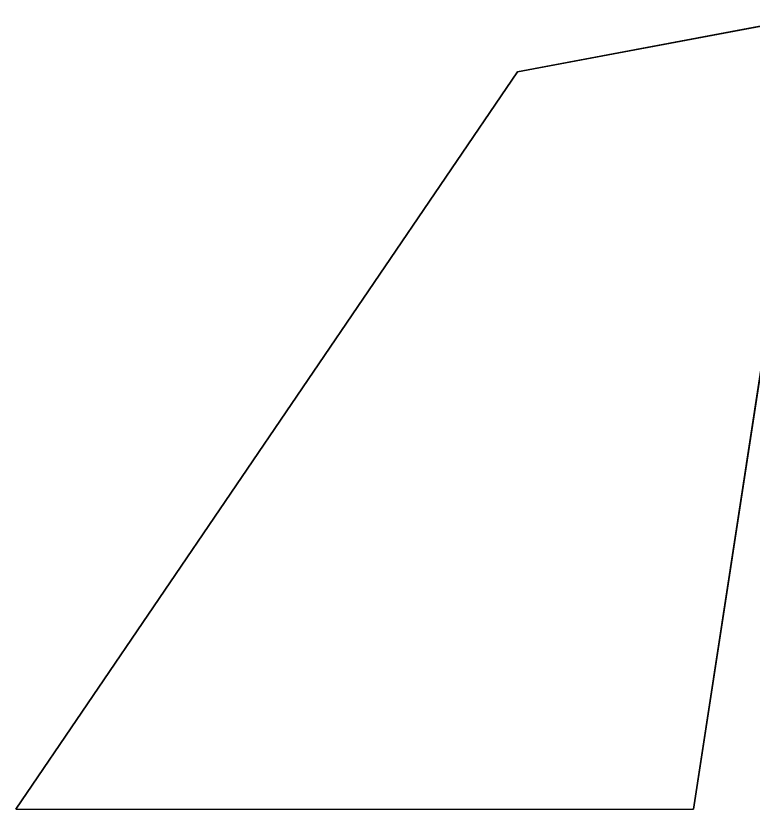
# Model space of a CAD drawing. Header units: inches. Extents: x -2003 to 2927, y -2753 to -1575.
# Drawn here: x -2003 to -1011, y -2692 to -1624 of the extents above; entities that cross this region are included whole.
import ezdxf

# ---------------------------------------------------------------- set-up
doc = ezdxf.new("R2010")
doc.units = ezdxf.units.IN
doc.header["$LTSCALE"] = 0.5
doc.header["$MEASUREMENT"] = 0
doc.layers.add('Toilet', color=7, linetype='Continuous', lineweight=25)

msp = doc.modelspace()

# ---------------------------------------------------------------- linework, layer by layer
at = {"layer": 'Toilet'}
for p, q in [((-1327.9, -1699.4), (-926.9, -1624.1)), ((-926.9, -1624.1), (-1091, -2691.5)), ((-2003, -2691.5), (-1327.9, -1699.4)), ((-2003, -2691.5), (-1091, -2691.5))]:
    msp.add_line(p, q, dxfattribs=at)
msp.add_lwpolyline([(-926.9, -1624.1), (-1327.9, -1699.4), (-2003, -2691.5), (-1091, -2691.5)], close=True, dxfattribs=at)

doc.saveas('drawing.dxf')
